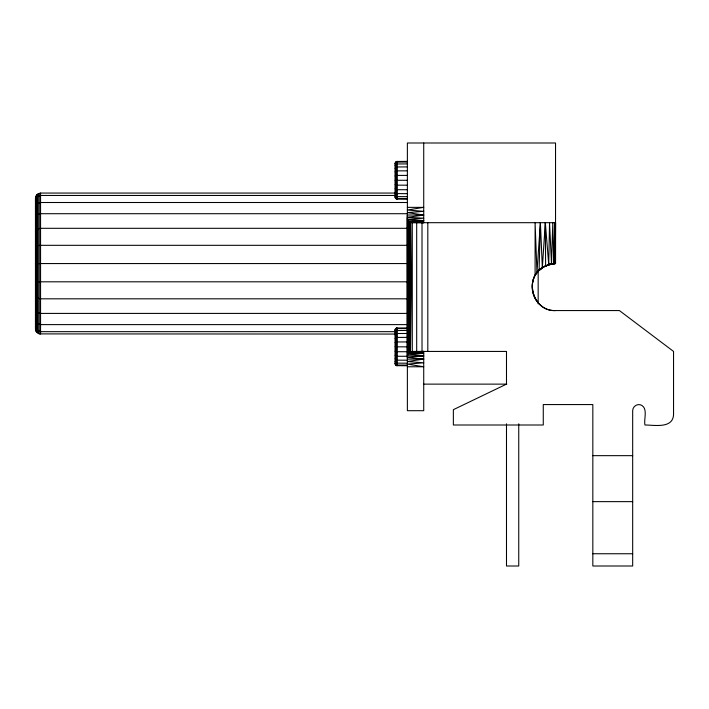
<?xml version="1.0" encoding="UTF-8"?>
<svg xmlns="http://www.w3.org/2000/svg" width="709" height="709" viewBox="0 0 709 709"><rect width="100%" height="100%" fill="white"/><g stroke="black" fill="none" stroke-linecap="round" stroke-linejoin="round"><path stroke-width="1.06" d="M407.374 366.766L423.725 366.766L407.374 364.107L423.725 362.795L407.374 361.528L423.725 359.1L407.374 359.117L407.374 215.013L423.725 215.031L407.374 212.594L423.725 211.335L407.374 210.015L423.725 207.365L407.374 207.365M555.493 263.562L555.537 222.688L412.284 222.688L409.279 221.961L407.719 219.338L423.725 218.204L407.445 217.344L407.409 357.354L423.725 359.1M408.313 220.898L408.038 353.782L407.542 355.776L423.725 355.927L408.038 353.782L407.719 219.338L423.725 220.641L409.279 221.961L408.987 352.391L408.038 353.782L423.725 353.49L408.987 352.391L408.313 220.898L423.725 220.641M423.725 351.434L410.414 351.646L410.608 222.529L423.725 222.165L409.279 221.961L410.414 351.646L423.725 351.956L408.987 352.391L412.284 351.434L506.492 351.434L506.492 384.127L453.361 409.678L453.361 425.001L543.271 425.001L543.271 404.564L592.83 404.564L592.83 566.004L632.676 566.004L632.676 410.697C632.605 406.815 636.664 403.705 640.395 404.777C648.558 407.728 643.595 418.895 644.942 425.001C654.008 424.957 672.735 428.954 673.55 414.783L673.55 351.434L619.4 310.56L555.537 310.56C531.91 311.863 523.304 276.413 544.335 266.398L538.175 271.228C542.545 266.469 548.881 263.588 555.351 263.562L555.537 222.688M548.731 264.572L549.546 222.688L551.505 263.908L548.731 264.572L545.318 222.688L542.35 267.612C523.41 279.257 533.283 311.552 555.537 310.56M545.301 265.964L553.729 263.633L554.837 222.688L555.12 263.562L549.085 264.466L542.35 267.612L540.391 222.688L539.088 270.271L535.047 275.553M551.505 263.908L552.798 222.688L553.729 263.633M540.391 222.688L536.961 272.655L535.1 222.688L535.1 275.455C530.031 284.504 531.661 296.415 538.991 303.753M395.223 193.061L40.555 193.061L36.948 194.558L35.45 198.165L35.45 328.958L36.132 331.511L39.234 333.895L395.223 334.063M395.117 163.424L396.632 161.457L407.374 161.386M395.117 330.554L395.392 328.958L396.632 328.001L407.374 327.93M35.45 200.399L36.948 196.907L40.555 195.462L395.223 195.462M395.117 164.001L396.632 162.095L407.374 162.024M35.45 206.931L36.948 203.802L40.555 202.508L407.374 202.508M395.117 165.684L396.632 163.974L407.374 163.921M395.117 332.237L396.632 330.527L407.374 330.465M35.45 217.317L36.948 214.765L40.555 213.71L407.374 213.71M395.117 168.37L396.632 166.97L407.374 166.916M395.117 334.914L396.632 333.522L407.374 333.469M35.45 230.868L36.948 229.06L40.555 228.307L407.374 228.307M395.117 171.862L396.632 170.869L407.374 170.834M395.117 338.406L396.632 337.422L407.374 337.387M395.188 330.039L397.155 328.577L407.374 328.577M35.45 246.635L36.948 245.704L40.555 245.314L407.374 245.314M395.117 175.921L396.632 175.415L407.374 175.398M395.117 342.474L396.632 341.96L407.374 341.942M552.258 263.792L543.484 266.885L538.707 270.661L543.484 266.885L549.9 264.244M549.085 264.466L555.12 263.562L549.094 264.466L554.004 263.615M423.725 215.031L407.445 217.344L407.542 355.776M423.725 355.927L407.409 357.354L407.374 215.013M395.117 180.29L407.374 180.29M407.374 185.182L396.632 185.164L395.117 184.65M407.374 189.737L396.632 189.702L395.117 188.718M407.374 193.654L396.632 193.601L395.117 192.21M407.374 196.659L396.632 196.597L395.117 194.886M407.374 198.547L396.632 198.476L395.117 196.57M395.117 197.146L396.632 199.123L407.374 199.194M35.45 263.562L407.374 263.562M550.875 263.562L555.537 263.562L555.537 142.996L407.374 142.996L407.374 410.697L423.725 410.697L423.725 351.265M407.374 281.81L40.555 281.81L36.948 281.42L35.45 280.489M407.374 298.817L40.555 298.817L36.948 298.064L35.45 296.256M407.374 313.413L40.555 313.413L36.948 312.359L35.45 309.806M407.374 324.616L40.555 324.616L36.948 323.322L35.45 320.193M395.223 331.661L40.555 331.661L36.948 330.217L35.45 326.725M395.117 346.834L407.374 346.834M407.374 351.726L396.632 351.708L395.117 351.203M407.374 356.29L396.632 356.255L395.117 355.262M407.374 360.207L396.632 360.154L395.117 358.754M407.374 363.203L396.632 363.15L395.117 361.439M407.374 365.1L396.632 365.029L395.117 363.123M395.117 363.699L396.632 365.667L407.374 365.738M423.725 384.127L506.802 384.127M592.83 455.657L632.676 455.657M592.83 501.635L632.676 501.635M592.83 553.747L632.676 553.747M423.725 222.688L410.608 222.529L412.284 351.434L412.284 222.688M554.837 222.688L555.351 263.562M545.318 222.688L545.62 265.751M538.166 270.9L538.166 303.771M518.749 423.814L518.749 566.004L506.492 566.004L506.492 423.814M427.811 222.688L427.811 351.434M423.725 142.996L423.725 222.865M422.015 222.688L422.015 351.434M416.688 222.688L416.688 351.434M397.155 161.386L397.155 199.194M397.155 327.93L397.155 365.738M396.632 161.457L396.632 199.123M396.632 328.001L396.632 365.667M396.136 161.661L396.136 198.919M396.136 328.205L396.136 365.463M395.711 161.98L395.711 198.591M395.711 328.533L395.711 365.144M395.392 162.405L395.392 198.165M395.392 328.958L395.392 364.718M395.188 162.902L395.188 197.678M395.188 329.446L395.188 364.222M40.555 193.061L40.555 334.063M39.234 193.229L39.234 333.895M38.002 193.743L38.002 333.381M36.948 194.558L36.948 332.565M36.132 195.613L36.132 331.511M35.627 196.845L35.627 330.279"/></g></svg>
